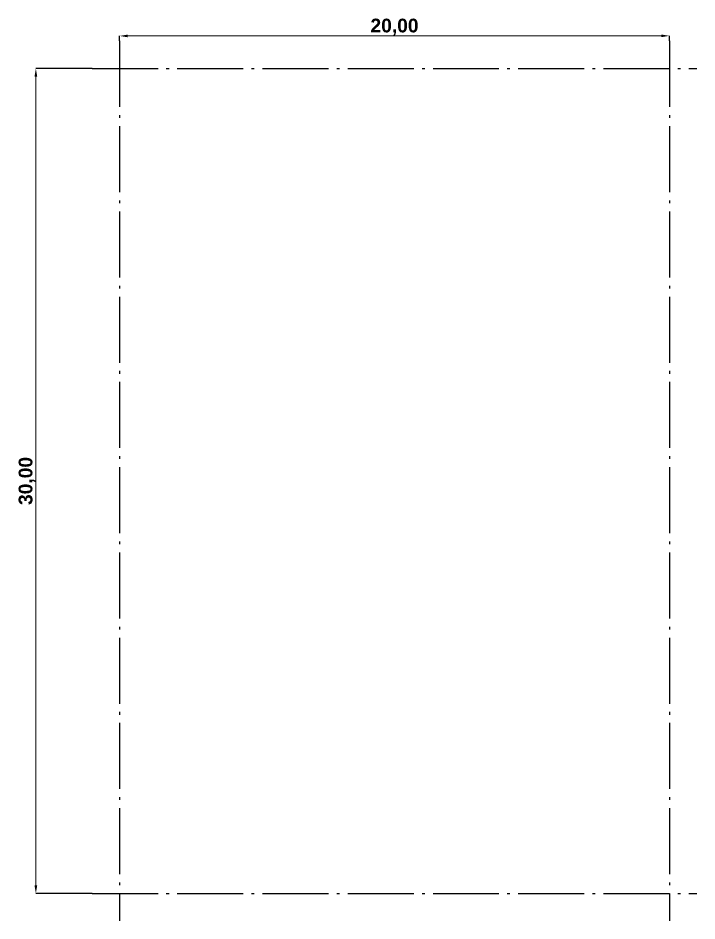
# Model space of a CAD drawing. Header units: millimetres. Extents: x 1515.3 to 1542.6, y 1481.1 to 1546.5.
# Drawn here: x 1515.26 to 1539.96, y 1481.09 to 1513.92 of the extents above; entities that cross this region are included whole.
import ezdxf

# ---------------------------------------------------------------- set-up
doc = ezdxf.new("R2010")
doc.units = ezdxf.units.MM
doc.linetypes.add('ACAD_ISO04W100', pattern=[30, 24, -3, 0, -3])
doc.layers.add('0-Límites', color=2, linetype='Continuous')
doc.layers.add('cotas', color=104, linetype='Continuous', lineweight=18)
doc.styles.add('SANSSERIFBOLD', font='sasb____.pfb')
doc.styles.get("Standard").update_dxf_attribs({"font": 'ARIAL.TTF'})
doc.dimstyles.new('ISO-25', dxfattribs={"dimtxt": 2.5, "dimasz": 2.5, "dimexe": 1.25, "dimexo": 0.625, "dimtad": 1, "dimtxsty": 'Standard', "dimcen": 2.5, "dimadec": 0, "dimazin": 0, "dimtfac": 1, "dimtmove": 0, "dimatfit": 3, "dimfxl": 0, "dimarcsym": 0})

# ---------------------------------------------------------------- blocks, each defined once
blk = doc.blocks.new('*D58')
at = {"layer": 'cotas', "color": 0, "linetype": 'Continuous', "lineweight": -2}
for p, q in [((1518.955, 1513.086), (1518.955, 1513.269)), ((1538.955, 1513.086), (1538.955, 1513.273))]:
    blk.add_line(p, q, dxfattribs=at)
at = {"layer": 'cotas', "color": 0, "linetype": 'Continuous', "lineweight": 9}
blk.add_line((1538.655, 1513.273), (1519.255, 1513.269), dxfattribs=at)
at = {"layer": 'cotas', "color": 0, "linetype": 'Continuous'}
for points in [[(1519.255, 1513.319), (1519.255, 1513.219), (1518.955, 1513.269)], [(1538.655, 1513.323), (1538.655, 1513.223), (1538.955, 1513.273)]]:
    blk.add_solid(points, dxfattribs=at)
at = {"layer": 'cotas', "linetype": 'Continuous', "insert": (1528.955, 1513.591), "char_height": 0.5, "attachment_point": 5, "rotation": 0.0124, "style": 'SANSSERIFBOLD'}
blk.add_mtext('20,00', dxfattribs=at)
blk = doc.blocks.new('*D59')
at = {"layer": 'cotas', "color": 0, "linetype": 'Continuous', "lineweight": -2}
for p, q in [((1517.955, 1512.086), (1515.91, 1512.086)), ((1517.955, 1482.086), (1515.91, 1482.086))]:
    blk.add_line(p, q, dxfattribs=at)
at = {"layer": 'cotas', "color": 0, "linetype": 'Continuous', "lineweight": 9}
blk.add_line((1515.91, 1511.786), (1515.91, 1482.386), dxfattribs=at)
at = {"layer": 'cotas', "color": 0, "linetype": 'Continuous'}
for points in [[(1515.86, 1511.786), (1515.96, 1511.786), (1515.91, 1512.086)], [(1515.86, 1482.386), (1515.96, 1482.386), (1515.91, 1482.086)]]:
    blk.add_solid(points, dxfattribs=at)
at = {"layer": 'cotas', "linetype": 'Continuous', "insert": (1515.59, 1497.086), "char_height": 0.5, "attachment_point": 5, "rotation": 90, "style": 'SANSSERIFBOLD'}
blk.add_mtext('30,00', dxfattribs=at)

msp = doc.modelspace()

# ---------------------------------------------------------------- linework, layer by layer
at = {"layer": '0-Límites', "linetype": 'ACAD_ISO04W100', "ltscale": 0.1}
for p, q in [((1518.955, 1513.086), (1518.955, 1481.086)), ((1538.955, 1513.086), (1538.955, 1481.086)), ((1517.955, 1512.086), (1539.955, 1512.086)), ((1517.955, 1482.086), (1539.955, 1482.086))]:
    msp.add_line(p, q, dxfattribs=at)

# ---------------------------------------------------------------- dimensions: what is measured, and where the dimension line sits
at = {"layer": 'cotas', "linetype": 'Continuous'}
for base, p1, p2, angle, picture, middle in [((1518.955, 1513.269), (1538.955, 1513.086), (1518.955, 1513.086), 0.0124, '*D58', (1528.955, 1513.271)), ((1515.91, 1482.086), (1517.955, 1512.086), (1517.955, 1482.086), 90, '*D59', (1515.91, 1497.086))]:
    dim = msp.add_linear_dim(base=base, p1=p1, p2=p2, angle=angle, dimstyle='ISO-25', override={"dimtxt": 0.5, "dimasz": 0.3, "dimexe": 0, "dimexo": 0, "dimgap": 0.01, "dimzin": 0, "dimtxsty": 'SANSSERIFBOLD', "dimclrt": 256, "dimlwd": 9}, dxfattribs=at)
    dim.commit()
    dim.dimension.update_dxf_attribs({"geometry": picture, "text_midpoint": middle, "dimtype": 160})

doc.saveas('drawing.dxf')
